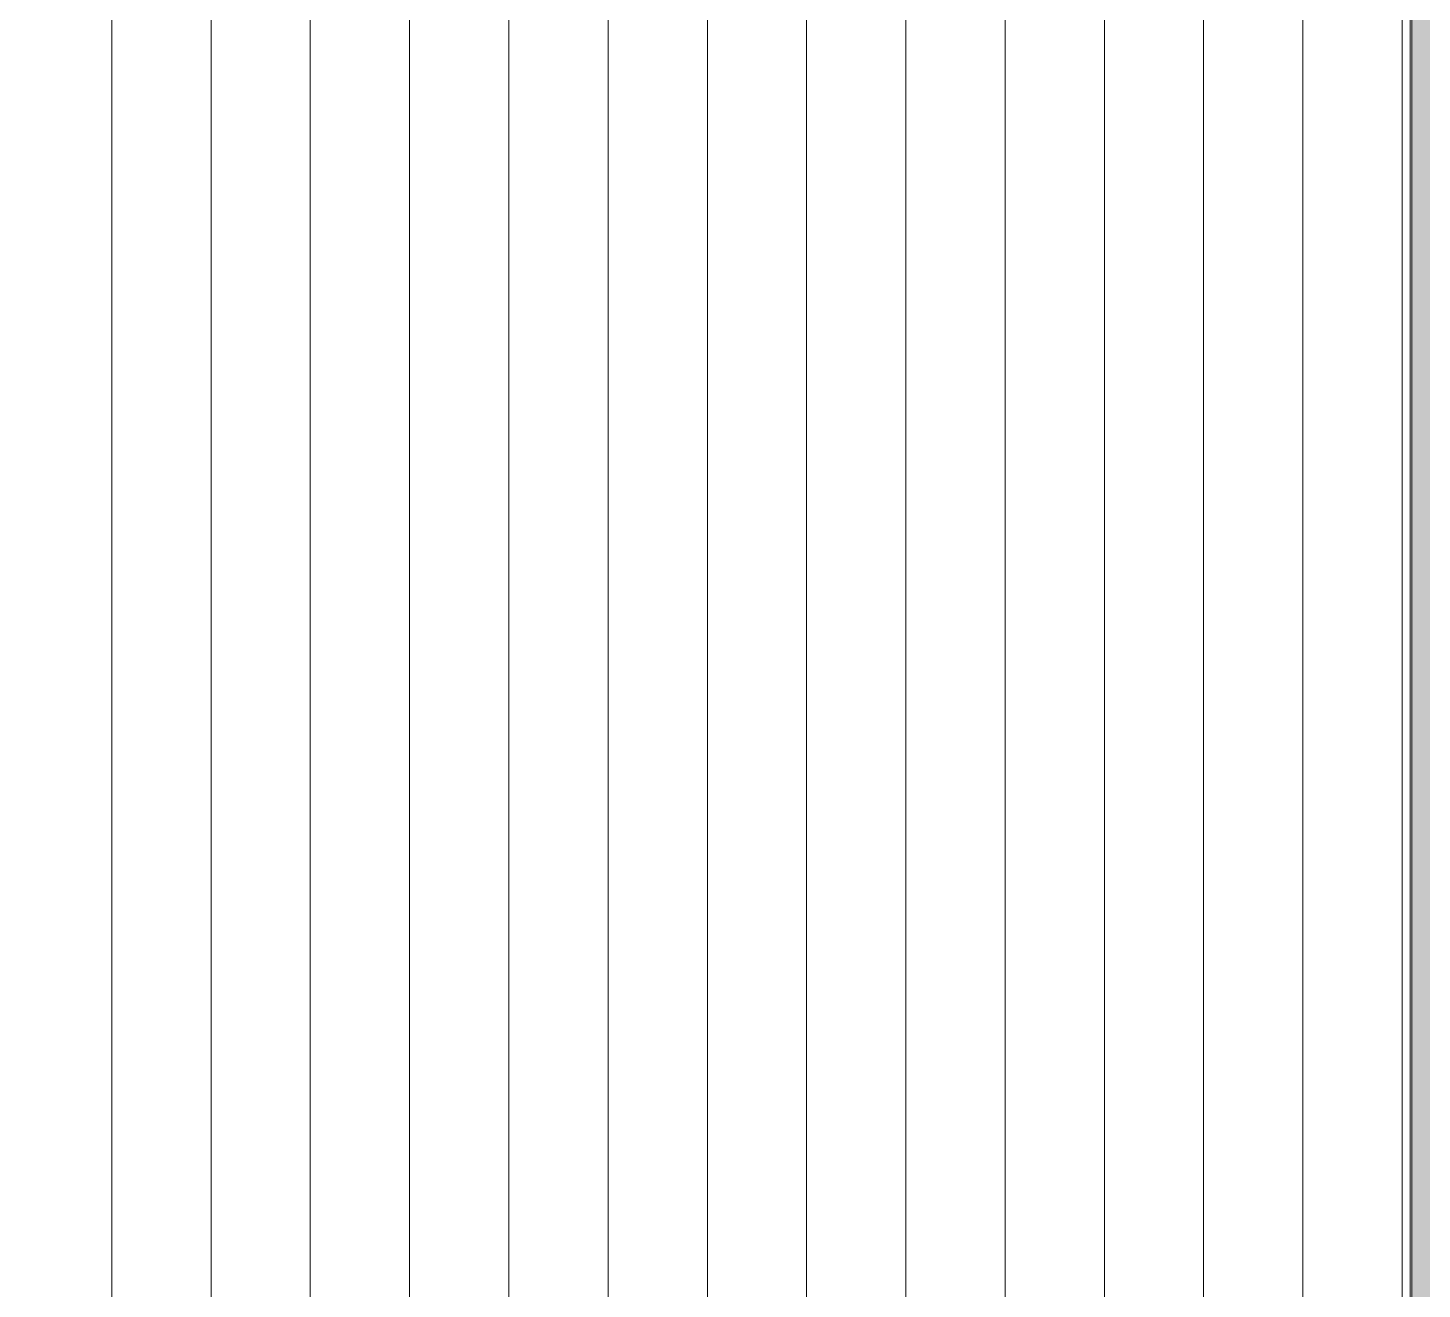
# Model space of a CAD drawing. Header units: inches. Extents: x 27328 to 121296, y -4075 to 4147.
# Drawn here: x 44502.6 to 44578.2, y -2110.3 to -2041.8 of the extents above; entities that cross this region are included whole.
import ezdxf

# ---------------------------------------------------------------- set-up
doc = ezdxf.new("R2010")
doc.units = ezdxf.units.IN
doc.header["$MEASUREMENT"] = 0
for name, color, linetype, lineweight in [('A-GLAZ-CWMG', 51, 'Continuous', 9), ('A-WALL-PATT', 111, 'Continuous', 9), ('L-SITE-WALL', 31, 'Continuous', 9)]:
    doc.layers.add(name, color=color, linetype=linetype, lineweight=lineweight)

# ---------------------------------------------------------------- blocks, each defined once
blk = doc.blocks.new('Rectangular Mullion - Profile_Polycarbonate_right-836141-Axon - Looking South West')
at = {"layer": 'A-GLAZ-CWMG'}
for points in [[(-32332.465, -2186.978), (-32330.556, -2185.867), (-32330.556, -1979.284), (-32332.465, -1980.395), (-32332.465, -2162.73)], [(-32332.465, -2186.978), (-32332.611, -1982.382), (-32332.611, -1982.618), (-32332.549, -1982.648), (-32332.549, -2186.938)]]:
    blk.add_hatch(color=256, dxfattribs=at).paths.add_polyline_path(points, flags=0)
blk.add_line((-32332.465, -2186.978), (-32332.465, -1980.395), dxfattribs=at)

msp = doc.modelspace()

# ---------------------------------------------------------------- hatches: boundary and pattern name
at = {"layer": 'A-WALL-PATT'}
h = msp.add_hatch(dxfattribs=at)
h.set_pattern_fill('FP_22', color=256, style=0, pattern_type=2)
h.set_pattern_definition([(90, (-84718.691, -32699.105), (-5.388, -3.138), [])])
h.paths.add_polyline_path([(43992.79, -2527.727), (44027.14, -2507.72), (44027.14, -2423.813), (44055.429, -2407.337), (44056.168, -2407.694), (44056.168, -2490.813), (44577.583, -2187.117), (44577.583, -1982.648), (43992.79, -2323.257), (43992.79, -2501.338)], flags=0)

# ---------------------------------------------------------------- linework, layer by layer
at = {"layer": 'L-SITE-WALL'}
msp.add_line((44577.583, -2187.117), (44577.583, -1982.648), dxfattribs=at)

# ---------------------------------------------------------------- block references
at = {"layer": 'A-GLAZ-CWMG'}
msp.add_blockref('Rectangular Mullion - Profile_Polycarbonate_right-836141-Axon - Looking South West', (76910.132, 0), dxfattribs=at)

doc.saveas('drawing.dxf')
